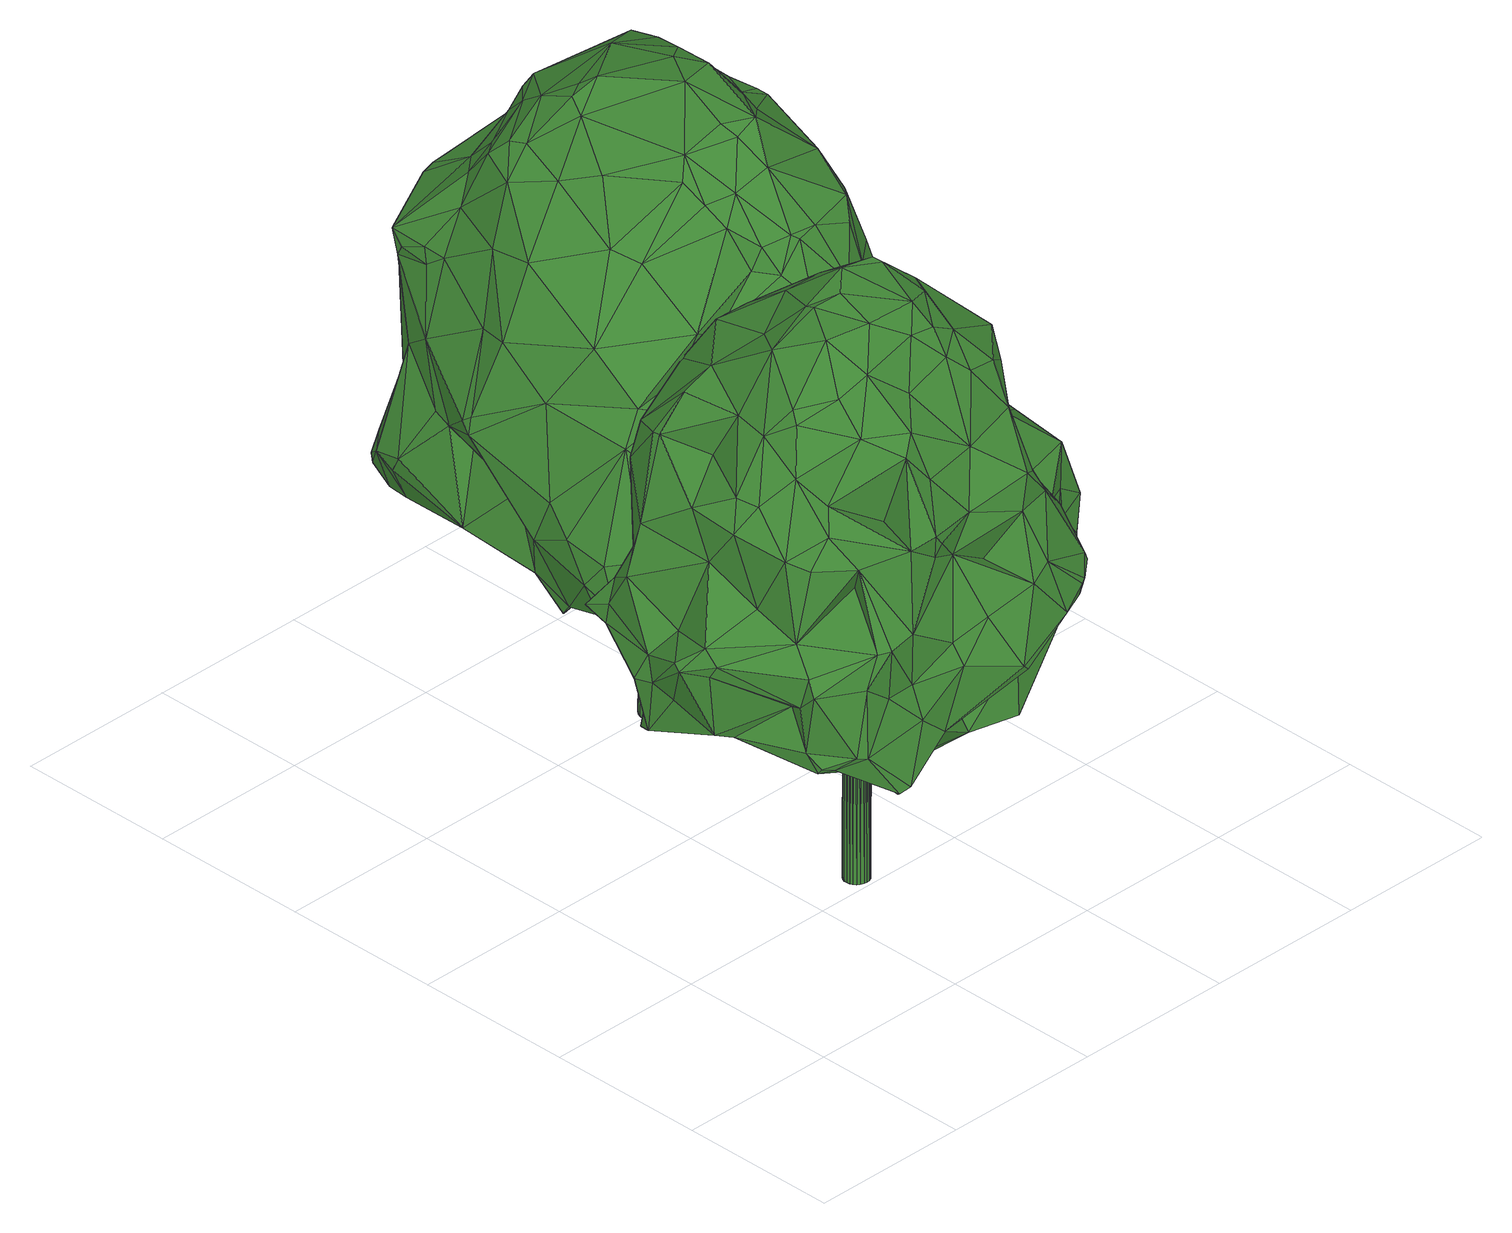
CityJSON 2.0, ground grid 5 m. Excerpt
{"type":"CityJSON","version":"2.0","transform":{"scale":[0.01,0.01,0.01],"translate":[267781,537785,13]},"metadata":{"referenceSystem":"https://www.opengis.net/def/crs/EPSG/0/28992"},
"CityObjects":{
"tree1":{"type":"SolitaryVegetationObject","attributes":{"gtid":113,"crown_width_m":11.76,"crown_median_z":23.47,"crown_r50_m":0.379,"crown_porosity":0.894,"trunk_H_m":10.2,"trunk_DBH_m":0.764,"trunk_radius_m":0.382,"trunk_base_height_m":13.27,"original_gtid":"113"},"geometry":[{"type":"Solid","lod":"3","boundaries":[[[[0,1,2]],[[3,4,5]],[[6,7,8]],[[9,10,11]],[[12,13,14]],[[15,16,17]],[[18,19,20]],[[21,22,23]],[[24,25,26]],[[27,28,29]],[[30,31,32]],[[33,14,34]],[[35,36,37]],[[38,39,40]],[[41,42,43]],[[44,3,45]],[[44,45,46]],[[47,48,49]],[[47,50,48]],[[30,51,52]],[[47,53,54]],[[55,56,57]],[[55,58,56]],[[28,59,18]],[[60,36,61]],[[62,63,64]],[[26,65,66]],[[30,32,67]],[[40,39,68]],[[69,70,8]],[[68,39,17]],[[68,71,40]],[[72,73,74]],[[72,74,75]],[[76,67,32]],[[76,32,31]],[[77,78,79]],[[67,51,30]],[[80,81,69]],[[82,22,83]],[[84,85,86]],[[87,88,89]],[[90,91,92]],[[93,94,95]],[[96,93,95]],[[97,98,99]],[[100,101,102]],[[4,78,77]],[[95,103,104]],[[105,104,103]],[[106,63,52]],[[107,108,109]],[[71,1,40]],[[91,110,111]],[[112,91,111]],[[113,31,30]],[[114,78,115]],[[116,101,117]],[[118,115,78]],[[119,120,92]],[[92,120,90]],[[121,122,123]],[[124,19,18]],[[41,19,124]],[[125,3,44]],[[126,35,79]],[[127,128,129]],[[18,59,130]],[[131,110,9]],[[111,110,131]],[[118,4,132]],[[98,81,133]],[[3,5,134]],[[135,136,55]],[[81,98,137]],[[138,112,139]],[[78,126,79]],[[140,109,141]],[[142,11,10]],[[143,108,107]],[[144,107,145]],[[146,42,124]],[[41,124,42]],[[90,120,110]],[[147,148,149]],[[147,116,148]],[[79,35,37]],[[77,79,37]],[[130,27,150]],[[117,118,116]],[[148,116,118]],[[115,118,117]],[[129,151,152]],[[153,154,155]],[[153,156,154]],[[4,3,125]],[[157,158,12]],[[66,65,159]],[[23,160,21]],[[161,162,140]],[[145,56,163]],[[145,57,56]],[[97,164,165]],[[166,167,88]],[[89,0,168]],[[169,147,138]],[[170,171,172]],[[15,173,16]],[[24,66,174]],[[26,66,24]],[[171,175,176]],[[177,106,178]],[[133,179,98]],[[141,108,180]],[[181,153,182]],[[34,14,13]],[[66,183,174]],[[66,184,183]],[[157,173,175]],[[128,185,146]],[[160,186,21]],[[87,89,187]],[[52,178,106]],[[188,189,190]],[[161,190,189]],[[161,189,191]],[[123,189,192]],[[165,181,182]],[[193,58,136]],[[136,194,193]],[[69,8,80]],[[195,196,5]],[[33,161,140]],[[134,197,45]],[[77,37,4]],[[43,198,199]],[[153,155,182]],[[200,38,167]],[[181,156,153]],[[5,4,37]],[[201,193,194]],[[152,106,177]],[[85,54,53]],[[63,62,52]],[[98,202,99]],[[93,203,121]],[[172,171,85]],[[85,171,86]],[[204,205,39]],[[206,205,204]],[[12,158,13]],[[170,13,158]],[[118,78,4]],[[0,88,167]],[[13,190,34]],[[109,108,141]],[[44,207,208]],[[9,194,131]],[[7,209,80]],[[157,175,171]],[[157,171,158]],[[210,211,212]],[[157,16,173]],[[165,173,181]],[[175,173,165]],[[40,1,38]],[[213,76,31]],[[26,76,65]],[[63,214,215]],[[85,188,172]],[[99,202,216]],[[182,97,165]],[[140,162,109]],[[217,201,142]],[[11,142,201]],[[34,190,161]],[[182,155,97]],[[159,65,213]],[[39,205,17]],[[83,22,186]],[[90,110,91]],[[21,186,22]],[[43,199,41]],[[130,218,219]],[[220,221,145]],[[145,221,144]],[[176,86,171]],[[73,217,74]],[[197,222,223]],[[197,223,45]],[[93,121,224]],[[93,224,225]],[[34,161,33]],[[39,38,204]],[[226,97,99]],[[216,226,99]],[[62,216,202]],[[137,98,97]],[[201,227,193]],[[112,207,91]],[[208,207,112]],[[228,229,230]],[[169,231,147]],[[65,76,213]],[[57,105,55]],[[189,232,191]],[[181,15,206]],[[181,173,15]],[[129,128,151]],[[205,206,15]],[[205,15,17]],[[233,234,102]],[[156,181,206]],[[156,206,204]],[[147,231,116]],[[214,152,235]],[[214,235,84]],[[84,235,236]],[[176,237,215]],[[238,237,176]],[[47,49,53]],[[12,16,157]],[[158,171,170]],[[76,25,67]],[[125,132,4]],[[131,239,111]],[[145,240,57]],[[114,126,78]],[[46,119,92]],[[200,230,229]],[[44,91,207]],[[67,25,198]],[[52,113,30]],[[62,113,52]],[[142,74,217]],[[13,170,188]],[[13,188,190]],[[166,6,230]],[[155,70,69]],[[154,70,155]],[[53,49,48]],[[159,241,210]],[[112,111,242]],[[118,132,148]],[[148,208,149]],[[8,7,80]],[[76,26,25]],[[46,92,44]],[[243,218,244]],[[199,245,41]],[[100,102,25]],[[100,25,24]],[[116,231,233]],[[50,225,246]],[[50,246,48]],[[116,233,101]],[[145,163,73]],[[201,217,227]],[[44,92,91]],[[106,214,63]],[[163,217,73]],[[238,176,175]],[[28,27,59]],[[247,218,50]],[[203,96,248]],[[124,18,130]],[[132,125,249]],[[51,67,198]],[[51,198,43]],[[174,100,24]],[[165,164,175]],[[18,29,28]],[[232,250,251]],[[232,251,191]],[[192,121,123]],[[160,252,136]],[[194,136,252]],[[87,60,166]],[[191,162,161]],[[45,3,134]],[[82,83,94]],[[62,64,216]],[[126,212,35]],[[248,96,250]],[[226,216,64]],[[215,237,64]],[[94,83,186]],[[160,94,186]],[[20,245,253]],[[136,58,55]],[[143,2,1]],[[166,7,6]],[[126,114,183]],[[110,10,9]],[[12,17,16]],[[188,53,254]],[[255,168,222]],[[14,256,12]],[[12,256,17]],[[14,33,256]],[[257,191,104]],[[257,104,105]],[[169,138,139]],[[85,53,188]],[[9,201,194]],[[168,221,222]],[[258,231,20]],[[243,225,50]],[[187,196,87]],[[130,219,124]],[[247,152,151]],[[247,151,146]],[[36,35,212]],[[259,150,27]],[[233,231,258]],[[253,233,258]],[[179,202,98]],[[152,260,129]],[[102,101,233]],[[242,169,139]],[[112,242,139]],[[261,133,81]],[[213,261,159]],[[261,213,133]],[[261,80,262]],[[80,261,81]],[[58,227,56]],[[193,227,58]],[[260,263,43]],[[128,127,185]],[[149,138,147]],[[95,160,103]],[[135,103,160]],[[220,145,73]],[[36,211,61]],[[141,180,256]],[[255,187,89]],[[255,89,168]],[[188,170,172]],[[127,43,185]],[[37,36,264]],[[27,130,59]],[[143,180,108]],[[71,180,143]],[[215,64,63]],[[112,138,208]],[[149,208,138]],[[61,7,60]],[[60,7,166]],[[163,56,227]],[[163,227,217]],[[135,160,136]],[[255,196,187]],[[215,86,176]],[[86,215,84]],[[208,148,132]],[[221,168,265]],[[221,265,144]],[[6,8,70]],[[104,96,95]],[[60,264,36]],[[119,75,74]],[[119,74,142]],[[179,62,202]],[[121,203,122]],[[96,251,250]],[[27,29,242]],[[122,203,248]],[[185,43,42]],[[185,42,146]],[[250,122,248]],[[212,184,210]],[[159,210,184]],[[73,72,221]],[[23,252,160]],[[69,81,137]],[[97,226,164]],[[71,143,1]],[[154,228,70]],[[156,228,154]],[[70,228,230]],[[70,230,6]],[[215,214,84]],[[169,242,29]],[[160,95,94]],[[198,234,253]],[[152,50,47]],[[152,247,50]],[[107,240,145]],[[204,229,156]],[[93,96,203]],[[233,253,234]],[[69,137,155]],[[97,155,137]],[[238,164,237]],[[175,164,238]],[[82,94,93]],[[189,188,254]],[[189,254,192]],[[20,231,169]],[[146,151,128]],[[253,199,198]],[[253,258,20]],[[167,1,0]],[[31,133,213]],[[113,179,31]],[[133,31,179]],[[64,237,226]],[[124,219,146]],[[247,219,218]],[[9,11,201]],[[20,29,18]],[[20,169,29]],[[111,239,259]],[[245,19,41]],[[135,55,103]],[[236,235,152]],[[266,259,239]],[[266,244,259]],[[218,130,150]],[[218,150,244]],[[259,242,111]],[[27,242,259]],[[47,54,152]],[[0,89,88]],[[225,82,93]],[[22,82,225]],[[220,73,221]],[[43,127,260]],[[162,191,257]],[[228,156,229]],[[72,222,221]],[[264,196,195]],[[253,245,199]],[[87,264,60]],[[243,50,218]],[[212,211,36]],[[5,196,134]],[[57,162,257]],[[57,257,105]],[[129,260,127]],[[62,179,113]],[[107,265,143]],[[107,144,265]],[[2,143,265]],[[2,265,168]],[[37,264,5]],[[68,180,71]],[[167,38,1]],[[17,180,68]],[[256,180,17]],[[236,152,54]],[[236,54,84]],[[267,246,224]],[[267,224,121]],[[246,225,224]],[[53,48,254]],[[192,254,48]],[[162,57,240]],[[162,240,109]],[[109,240,107]],[[243,244,225]],[[178,263,177]],[[52,263,178]],[[80,209,262]],[[260,152,263]],[[177,263,152]],[[261,241,159]],[[20,19,245]],[[55,105,103]],[[46,75,119]],[[122,250,232]],[[122,232,123]],[[121,192,267]],[[123,232,189]],[[43,263,51]],[[159,184,66]],[[84,54,85]],[[214,106,152]],[[146,219,247]],[[261,262,241]],[[210,241,262]],[[25,102,234]],[[25,234,198]],[[51,263,52]],[[104,251,96]],[[104,191,251]],[[48,246,267]],[[48,267,192]],[[87,166,88]],[[237,164,226]],[[264,87,196]],[[244,150,259]],[[174,183,115]],[[184,212,183]],[[114,115,183]],[[44,249,125]],[[208,249,44]],[[132,249,208]],[[126,183,212]],[[140,268,33]],[[256,33,268]],[[264,195,5]],[[230,200,166]],[[167,166,200]],[[142,10,119]],[[120,119,10]],[[141,268,140]],[[256,268,141]],[[120,10,110]],[[115,269,174]],[[117,269,115]],[[100,269,101]],[[117,101,269]],[[100,174,269]],[[2,270,0]],[[0,270,168]],[[2,168,270]],[[244,271,225]],[[22,225,271]],[[222,196,255]],[[197,196,222]],[[197,134,196]],[[61,209,7]],[[210,209,211]],[[210,262,209]],[[61,211,209]],[[200,229,38]],[[204,38,229]],[[266,271,244]],[[239,271,266]],[[252,271,194]],[[131,271,239]],[[194,271,131]],[[23,271,252]],[[22,271,23]],[[75,46,223]],[[72,75,223]],[[72,223,222]],[[45,223,46]],[[272,273,274]],[[272,274,275]],[[275,274,276]],[[275,276,277]],[[274,273,278]],[[274,278,276]],[[276,278,279]],[[276,279,277]],[[278,273,280]],[[278,280,279]],[[279,280,281]],[[279,281,277]],[[280,273,282]],[[280,282,281]],[[281,282,283]],[[281,283,277]],[[282,273,284]],[[282,284,283]],[[283,284,285]],[[283,285,277]],[[284,273,286]],[[284,286,285]],[[285,286,287]],[[285,287,277]],[[286,273,288]],[[286,288,287]],[[287,288,289]],[[287,289,277]],[[288,273,290]],[[288,290,289]],[[289,290,291]],[[289,291,277]],[[290,273,292]],[[290,292,291]],[[291,292,293]],[[291,293,277]],[[292,273,294]],[[292,294,293]],[[293,294,295]],[[293,295,277]],[[294,273,296]],[[294,296,295]],[[295,296,297]],[[295,297,277]],[[296,273,298]],[[296,298,297]],[[297,298,299]],[[297,299,277]],[[298,273,300]],[[298,300,299]],[[299,300,301]],[[299,301,277]],[[300,273,302]],[[300,302,301]],[[301,302,303]],[[301,303,277]],[[302,273,304]],[[302,304,303]],[[303,304,305]],[[303,305,277]],[[304,273,306]],[[304,306,305]],[[305,306,307]],[[305,307,277]],[[306,273,308]],[[306,308,307]],[[307,308,309]],[[307,309,277]],[[308,273,310]],[[308,310,309]],[[309,310,311]],[[309,311,277]],[[310,273,312]],[[310,312,311]],[[311,312,313]],[[311,313,277]],[[312,273,314]],[[312,314,313]],[[313,314,315]],[[313,315,277]],[[314,273,316]],[[314,316,315]],[[315,316,317]],[[315,317,277]],[[316,273,318]],[[316,318,317]],[[317,318,319]],[[317,319,277]],[[318,273,320]],[[318,320,319]],[[319,320,321]],[[319,321,277]],[[320,273,272]],[[320,272,321]],[[321,272,275]],[[321,275,277]]]]}]},
"tree2":{"type":"SolitaryVegetationObject","attributes":{"gtid":77,"crown_width_m":16.02,"crown_median_z":23.65,"crown_r50_m":0.417,"crown_porosity":0.889,"trunk_H_m":10.43,"trunk_DBH_m":1.09,"trunk_radius_m":0.546,"trunk_base_height_m":13.22,"original_gtid":"77"},"geometry":[{"type":"Solid","lod":"3","boundaries":[[[[322,323,324]],[[325,326,327]],[[328,329,330]],[[328,330,331]],[[332,333,334]],[[335,336,337]],[[338,339,340]],[[338,341,339]],[[342,343,344]],[[345,346,347]],[[348,349,350]],[[329,351,352]],[[353,354,355]],[[356,348,357]],[[358,359,360]],[[361,343,342]],[[362,363,364]],[[365,342,366]],[[367,368,369]],[[361,370,371]],[[372,373,374]],[[375,376,377]],[[378,379,380]],[[379,381,380]],[[382,383,384]],[[370,384,383]],[[385,386,387]],[[388,325,389]],[[390,391,392]],[[393,327,326]],[[394,395,396]],[[397,396,395]],[[398,399,400]],[[387,401,402]],[[387,403,401]],[[404,405,406]],[[407,362,364]],[[408,409,410]],[[409,411,410]],[[380,412,413]],[[414,415,416]],[[417,418,419]],[[420,421,422]],[[361,342,423]],[[362,424,425]],[[335,426,427]],[[362,428,424]],[[407,428,362]],[[429,430,431]],[[337,375,377]],[[432,372,433]],[[434,393,435]],[[436,437,438]],[[418,439,419]],[[424,440,441]],[[391,442,443]],[[416,415,444]],[[445,446,447]],[[448,449,450]],[[429,451,430]],[[423,370,361]],[[350,357,348]],[[411,452,453]],[[367,454,455]],[[456,455,454]],[[445,392,457]],[[451,429,458]],[[384,370,423]],[[459,460,439]],[[390,445,461]],[[392,445,390]],[[414,462,463]],[[464,462,414]],[[377,357,350]],[[465,466,388]],[[467,468,469]],[[470,471,362]],[[370,472,371]],[[445,447,461]],[[449,448,473]],[[357,377,376]],[[474,330,344]],[[475,425,424]],[[475,424,441]],[[476,477,478]],[[476,394,477]],[[359,479,360]],[[457,392,391]],[[456,389,450]],[[480,481,482]],[[450,483,448]],[[484,398,485]],[[486,487,488]],[[419,460,417]],[[458,489,451]],[[458,357,489]],[[389,353,483]],[[376,489,357]],[[490,489,376]],[[344,352,351]],[[491,464,414]],[[490,376,492]],[[492,376,375]],[[388,493,393]],[[488,487,494]],[[422,421,495]],[[415,414,496]],[[478,497,498]],[[412,499,500]],[[412,500,501]],[[497,453,502]],[[479,503,481]],[[432,479,481]],[[367,455,449]],[[389,456,504]],[[388,389,504]],[[505,506,507]],[[503,508,366]],[[509,366,508]],[[476,478,510]],[[337,511,375]],[[488,381,486]],[[512,475,441]],[[448,513,473]],[[456,454,504]],[[480,482,505]],[[404,514,515]],[[514,464,515]],[[516,343,361]],[[517,485,398]],[[518,504,331]],[[365,423,342]],[[327,354,353]],[[517,354,327]],[[519,363,520]],[[497,502,498]],[[521,427,426]],[[506,482,329]],[[522,459,439]],[[510,498,523]],[[524,525,526]],[[371,435,361]],[[362,471,363]],[[449,527,367]],[[514,405,528]],[[529,530,531]],[[398,400,517]],[[532,533,534]],[[419,439,460]],[[533,535,346]],[[503,479,508]],[[402,536,385]],[[537,538,539]],[[533,530,529]],[[532,530,533]],[[420,531,530]],[[331,540,329]],[[506,329,540]],[[450,455,456]],[[450,449,455]],[[420,530,532]],[[541,383,382]],[[542,414,463]],[[543,544,404]],[[405,404,544]],[[416,444,545]],[[385,447,546]],[[385,546,386]],[[434,435,472]],[[371,472,435]],[[422,495,547]],[[422,547,420]],[[399,548,338]],[[549,464,514]],[[434,327,393]],[[524,550,551]],[[524,551,531]],[[437,428,407]],[[552,340,339]],[[511,340,552]],[[354,517,400]],[[553,381,379]],[[513,554,555]],[[450,389,483]],[[556,400,399]],[[395,557,397]],[[558,559,334]],[[519,560,359]],[[393,326,388]],[[459,430,490]],[[335,561,336]],[[325,353,389]],[[562,563,379]],[[474,564,330]],[[464,413,462]],[[412,462,413]],[[465,504,518]],[[388,326,325]],[[342,344,351]],[[327,353,325]],[[351,366,342]],[[502,453,565]],[[484,566,398]],[[330,564,331]],[[366,351,329]],[[366,329,481]],[[567,481,480]],[[510,478,498]],[[568,569,324]],[[366,481,503]],[[507,332,505]],[[480,505,332]],[[506,505,482]],[[367,369,570]],[[367,570,454]],[[329,482,481]],[[495,571,525]],[[396,360,477]],[[394,396,477]],[[479,432,360]],[[365,509,560]],[[359,560,509]],[[411,453,572]],[[458,429,573]],[[437,557,574]],[[566,399,398]],[[354,400,355]],[[556,355,400]],[[575,566,541]],[[548,566,575]],[[399,566,548]],[[520,576,365]],[[577,459,578]],[[441,579,580]],[[441,580,581]],[[409,322,582]],[[548,341,338]],[[339,341,581]],[[583,584,474]],[[332,334,538]],[[332,538,537]],[[575,512,585]],[[565,510,523]],[[461,447,385]],[[586,587,588]],[[426,586,588]],[[589,515,464]],[[514,406,405]],[[417,460,490]],[[402,385,387]],[[440,457,579]],[[440,579,441]],[[492,552,417]],[[445,590,446]],[[328,331,329]],[[510,591,476]],[[592,522,439]],[[531,593,529]],[[437,574,438]],[[533,346,534]],[[345,534,346]],[[391,390,594]],[[390,595,594]],[[384,423,576]],[[546,446,596]],[[365,576,423]],[[369,597,598]],[[599,369,598]],[[570,369,599]],[[404,515,543]],[[550,524,496]],[[575,541,470]],[[575,470,512]],[[600,589,545]],[[572,601,410]],[[571,526,525]],[[433,602,432]],[[529,593,603]],[[507,333,332]],[[531,420,547]],[[552,492,511]],[[403,387,386]],[[535,533,603]],[[437,407,557]],[[397,557,407]],[[501,568,604]],[[529,603,533]],[[418,594,592]],[[418,592,439]],[[391,594,418]],[[438,574,605]],[[390,536,595]],[[365,366,509]],[[587,381,588]],[[606,607,401]],[[350,349,608]],[[458,573,357]],[[357,573,356]],[[523,502,565]],[[498,502,523]],[[375,511,492]],[[405,609,528]],[[436,590,445]],[[569,487,486]],[[359,358,519]],[[610,549,611]],[[547,525,524]],[[411,572,410]],[[352,344,330]],[[426,608,349]],[[594,595,612]],[[594,612,592]],[[377,608,337]],[[350,608,377]],[[324,334,347]],[[452,411,401]],[[447,446,546]],[[407,358,397]],[[519,358,407]],[[519,407,364]],[[363,613,520]],[[520,613,576]],[[384,576,613]],[[384,613,614]],[[603,593,535]],[[480,332,537]],[[333,507,615]],[[605,557,395]],[[563,427,521]],[[555,427,563]],[[615,507,506]],[[531,547,524]],[[616,617,618]],[[379,378,464]],[[339,442,552]],[[339,580,442]],[[443,442,580]],[[486,582,569]],[[619,597,620]],[[457,440,445]],[[445,440,436]],[[615,506,495]],[[339,581,580]],[[444,616,618]],[[621,544,622]],[[623,609,621]],[[616,444,620]],[[416,545,624]],[[519,364,363]],[[625,626,546]],[[490,492,417]],[[618,562,543]],[[438,605,627]],[[625,403,626]],[[546,596,627]],[[397,358,396]],[[331,504,628]],[[629,630,540]],[[537,374,631]],[[444,415,620]],[[592,612,522]],[[620,415,619]],[[335,427,561]],[[515,589,543]],[[493,632,393]],[[435,393,632]],[[577,578,586]],[[437,436,428]],[[557,605,574]],[[568,488,494]],[[488,500,499]],[[381,488,499]],[[473,513,555]],[[633,595,536]],[[461,385,536]],[[461,536,390]],[[532,421,420]],[[526,571,634]],[[568,487,569]],[[495,421,615]],[[469,431,577]],[[428,436,440]],[[428,440,424]],[[431,635,429]],[[528,611,514]],[[549,514,611]],[[430,489,490]],[[473,527,449]],[[600,545,618]],[[611,528,623]],[[623,528,609]],[[444,618,545]],[[522,612,636]],[[362,637,470]],[[425,637,362]],[[617,527,562]],[[617,368,527]],[[622,349,348]],[[475,637,425]],[[562,473,563]],[[516,632,493]],[[452,510,565]],[[610,623,621]],[[638,496,524]],[[395,591,605]],[[394,476,591]],[[395,394,591]],[[403,452,401]],[[431,430,577]],[[591,403,605]],[[639,403,591]],[[404,406,514]],[[615,421,333]],[[374,433,372]],[[616,620,369]],[[620,597,369]],[[611,623,610]],[[337,340,511]],[[338,340,337]],[[405,621,609]],[[544,621,405]],[[356,622,348]],[[622,467,621]],[[467,610,621]],[[622,544,610]],[[607,640,641]],[[606,640,607]],[[520,560,519]],[[349,622,586]],[[586,426,349]],[[379,642,543]],[[544,543,642]],[[544,642,610]],[[610,642,379]],[[549,610,379]],[[335,337,608]],[[426,335,608]],[[586,610,467]],[[586,622,610]],[[518,583,465]],[[459,490,460]],[[468,635,431]],[[451,489,430]],[[622,356,635]],[[622,635,467]],[[468,467,635]],[[573,429,635]],[[573,635,356]],[[495,525,547]],[[454,628,504]],[[408,538,559]],[[486,643,582]],[[409,582,643]],[[486,644,612]],[[446,590,596]],[[589,600,543]],[[383,645,370]],[[484,434,645]],[[484,645,541]],[[571,495,646]],[[435,632,361]],[[633,612,595]],[[469,468,431]],[[599,598,646]],[[571,646,598]],[[409,643,640]],[[641,640,643]],[[418,442,391]],[[552,442,418]],[[479,509,508]],[[459,577,430]],[[381,499,380]],[[346,535,604]],[[347,346,604]],[[347,604,324]],[[324,604,568]],[[647,477,602]],[[360,602,477]],[[518,584,583]],[[382,384,614]],[[327,434,485]],[[327,485,517]],[[373,631,374]],[[434,484,485]],[[542,463,648]],[[379,464,549]],[[323,334,324]],[[365,560,520]],[[553,588,381]],[[596,438,627]],[[436,596,590]],[[438,596,436]],[[649,631,373]],[[579,457,580]],[[391,580,457]],[[391,443,580]],[[554,355,556]],[[401,607,402]],[[569,322,324]],[[569,582,322]],[[361,632,516]],[[396,358,360]],[[567,631,649]],[[480,631,567]],[[568,494,487]],[[633,641,612]],[[486,612,641]],[[643,486,641]],[[604,535,593]],[[641,633,607]],[[536,402,607]],[[536,607,633]],[[333,421,334]],[[347,421,345]],[[334,421,347]],[[617,562,618]],[[499,412,380]],[[562,379,543]],[[600,618,543]],[[399,336,556]],[[491,414,624]],[[491,624,464]],[[554,650,355]],[[501,604,551]],[[512,637,475]],[[470,637,512]],[[323,558,334]],[[598,634,571]],[[649,373,372]],[[322,651,558]],[[322,409,651]],[[322,558,323]],[[469,586,467]],[[521,588,379]],[[553,379,588]],[[522,578,459]],[[408,539,538]],[[410,539,408]],[[522,636,578]],[[556,555,554]],[[555,561,427]],[[614,471,382]],[[470,382,471]],[[344,343,474]],[[572,453,601]],[[518,331,564]],[[516,474,343]],[[454,570,628]],[[556,336,561]],[[566,484,541]],[[555,556,561]],[[382,470,541]],[[554,513,650]],[[379,563,521]],[[627,605,625]],[[380,413,464]],[[352,330,329]],[[545,589,624]],[[501,462,412]],[[501,500,568]],[[488,568,500]],[[378,380,464]],[[345,421,534]],[[534,421,532]],[[386,626,403]],[[360,432,602]],[[433,374,652]],[[601,652,374]],[[497,652,601]],[[542,550,496]],[[542,496,414]],[[478,652,497]],[[477,652,478]],[[647,652,477]],[[647,602,652]],[[433,652,602]],[[646,630,599]],[[473,555,563]],[[506,630,495]],[[646,495,630]],[[462,501,648]],[[551,648,501]],[[614,363,471]],[[469,577,586]],[[521,426,588]],[[581,585,441]],[[581,341,585]],[[575,585,548]],[[548,585,341]],[[441,585,512]],[[474,584,564]],[[526,638,524]],[[464,624,589]],[[416,624,414]],[[465,388,504]],[[564,584,518]],[[486,381,644]],[[363,614,613]],[[540,331,629]],[[628,629,331]],[[599,629,570]],[[628,570,629]],[[493,388,466]],[[403,625,605]],[[409,559,651]],[[558,651,559]],[[359,509,479]],[[338,336,399]],[[337,336,338]],[[639,452,403]],[[510,452,639]],[[510,639,591]],[[636,644,381]],[[481,649,432]],[[372,432,649]],[[537,631,480]],[[567,649,481]],[[636,612,644]],[[619,526,634]],[[483,353,650]],[[355,650,353]],[[483,650,513]],[[448,483,513]],[[409,640,411]],[[411,640,606]],[[551,593,531]],[[606,401,411]],[[604,593,551]],[[629,599,630]],[[540,630,506]],[[578,587,586]],[[565,453,452]],[[381,587,636]],[[578,636,587]],[[526,619,638]],[[418,417,552]],[[638,619,415]],[[601,453,497]],[[415,496,638]],[[465,583,466]],[[627,625,546]],[[546,626,386]],[[583,474,516]],[[493,466,583]],[[583,516,493]],[[617,616,368]],[[369,368,616]],[[334,559,538]],[[408,559,409]],[[367,527,368]],[[473,562,527]],[[619,634,597]],[[597,634,598]],[[410,601,539]],[[374,539,601]],[[537,539,374]],[[462,648,463]],[[550,648,551]],[[542,648,550]],[[541,645,383]],[[434,472,645]],[[472,370,645]],[[653,654,655]],[[653,655,656]],[[656,655,657]],[[656,657,658]],[[655,654,659]],[[655,659,657]],[[657,659,660]],[[657,660,658]],[[659,654,661]],[[659,661,660]],[[660,661,662]],[[660,662,658]],[[661,654,663]],[[661,663,662]],[[662,663,664]],[[662,664,658]],[[663,654,665]],[[663,665,664]],[[664,665,666]],[[664,666,658]],[[665,654,667]],[[665,667,666]],[[666,667,668]],[[666,668,658]],[[667,654,669]],[[667,669,668]],[[668,669,670]],[[668,670,658]],[[669,654,671]],[[669,671,670]],[[670,671,672]],[[670,672,658]],[[671,654,673]],[[671,673,672]],[[672,673,674]],[[672,674,658]],[[673,654,675]],[[673,675,674]],[[674,675,676]],[[674,676,658]],[[675,654,677]],[[675,677,676]],[[676,677,678]],[[676,678,658]],[[677,654,679]],[[677,679,678]],[[678,679,680]],[[678,680,658]],[[679,654,681]],[[679,681,680]],[[680,681,682]],[[680,682,658]],[[681,654,683]],[[681,683,682]],[[682,683,684]],[[682,684,658]],[[683,654,685]],[[683,685,684]],[[684,685,686]],[[684,686,658]],[[685,654,687]],[[685,687,686]],[[686,687,688]],[[686,688,658]],[[687,654,689]],[[687,689,688]],[[688,689,690]],[[688,690,658]],[[689,654,691]],[[689,691,690]],[[690,691,692]],[[690,692,658]],[[691,654,693]],[[691,693,692]],[[692,693,694]],[[692,694,658]],[[693,654,695]],[[693,695,694]],[[694,695,696]],[[694,696,658]],[[695,654,697]],[[695,697,696]],[[696,697,698]],[[696,698,658]],[[697,654,699]],[[697,699,698]],[[698,699,700]],[[698,700,658]],[[699,654,701]],[[699,701,700]],[[700,701,702]],[[700,702,658]],[[701,654,653]],[[701,653,702]],[[702,653,656]],[[702,656,658]]]]}]}
},
"vertices":[
[577,259,1554],[512,367,1595],[403,382,1425],[788,23,897],[984,57,962],[870,68,1102],[919,356,1631],[1018,312,1488],[1022,374,1608],[236,254,702],[264,218,718],[236,238,723],[459,880,1618],[339,1026,1431],[350,874,1587],[609,669,1836],[549,768,1730],[472,662,1764],[762,595,800],[937,708,801],[822,525,858],[155,840,617],[222,849,635],[196,835,622],[1413,463,902],[1334,586,923],[1429,492,931],[545,486,694],[634,558,798],[620,457,805],[1220,835,1143],[1283,720,1209],[1386,753,1006],[276,892,1476],[280,921,1469],[1133,139,1046],[1023,176,1281],[941,85,1133],[587,418,1744],[541,526,1826],[500,439,1696],[958,747,747],[955,749,751],[1029,854,871],[597,133,725],[635,98,935],[519,140,794],[605,918,1027],[509,944,1036],[532,949,1045],[610,843,890],[1146,851,1031],[1100,903,1216],[557,998,1133],[603,966,1151],[39,583,967],[99,501,992],[88,533,1043],[94,523,953],[633,587,786],[935,156,1388],[980,182,1360],[1069,917,1389],[974,965,1337],[959,906,1497],[1367,496,1101],[1397,418,982],[1384,753,1001],[411,522,1666],[1146,503,1603],[938,441,1716],[396,493,1636],[410,148,1063],[378,169,1057],[343,174,956],[421,171,896],[1393,723,1004],[1071,84,1001],[1092,116,943],[1088,94,1006],[1152,474,1501],[1189,543,1468],[195,845,703],[159,841,635],[679,921,1321],[581,1035,1353],[685,981,1451],[752,196,1327],[647,239,1464],[587,157,1345],[419,132,607],[483,153,604],[453,120,621],[166,845,832],[148,818,716],[85,798,825],[132,953,909],[990,778,1681],[1140,742,1490],[1136,802,1475],[1272,441,820],[1139,356,775],[1238,470,802],[93,738,836],[98,759,913],[43,604,987],[936,967,1274],[257,399,1305],[261,504,1430],[204,540,1353],[364,224,668],[445,273,703],[588,222,604],[1116,820,1318],[1153,154,996],[1200,234,895],[1097,272,693],[1140,276,711],[1094,193,820],[331,158,751],[419,128,610],[191,953,953],[179,1009,946],[233,975,1031],[717,716,704],[805,25,880],[1151,146,1014],[972,735,891],[736,636,966],[797,656,1052],[678,699,691],[305,489,702],[890,150,841],[1167,622,1378],[728,101,1048],[120,684,793],[131,540,741],[1111,619,1537],[720,235,640],[657,266,644],[200,695,1369],[251,578,1432],[302,174,757],[341,443,1511],[308,354,1270],[269,369,1050],[737,774,779],[882,299,669],[880,135,644],[849,180,635],[609,674,796],[681,756,1020],[806,906,1071],[876,646,1864],[920,532,1804],[987,631,1768],[823,482,1839],[600,1001,1645],[545,1074,1511],[1333,425,1174],[118,779,651],[155,844,1270],[207,639,1218],[231,285,993],[844,893,1642],[825,831,1768],[813,252,1485],[629,293,1596],[508,172,1329],[798,332,699],[531,1075,1409],[645,1053,1522],[554,1057,1376],[693,831,1772],[1325,360,916],[714,997,1645],[713,999,1554],[983,916,1159],[1007,917,1168],[1147,787,1419],[358,581,1577],[763,689,1880],[868,676,1870],[1256,346,1002],[1293,390,1059],[936,710,805],[153,842,620],[612,159,1311],[373,1050,1293],[224,940,1118],[317,1045,1314],[114,855,1112],[252,941,1054],[268,385,843],[178,513,726],[817,208,1144],[683,189,1228],[622,128,1001],[1235,711,961],[977,733,890],[697,368,1656],[222,284,760],[1140,805,1457],[161,981,913],[673,496,1832],[608,638,1848],[689,620,1863],[603,187,643],[730,175,640],[1050,354,1368],[1153,283,1137],[1042,216,1280],[1153,253,1142],[1307,576,1221],[926,966,1283],[804,898,1461],[1084,883,1468],[216,249,954],[647,735,786],[683,766,780],[472,351,1145],[408,272,1267],[489,146,1082],[501,161,908],[280,755,905],[400,788,826],[972,856,1601],[226,312,891],[857,436,1763],[778,440,1770],[856,387,1690],[883,384,801],[191,978,1017],[1059,362,849],[1127,498,964],[809,852,1272],[683,846,1179],[881,901,1585],[849,903,1603],[331,507,719],[258,505,1103],[1142,399,1142],[643,307,699],[595,703,823],[429,702,788],[941,709,803],[418,794,863],[659,819,851],[141,1036,925],[706,239,769],[137,1035,929],[137,946,971],[279,677,763],[1013,588,971],[434,896,1139],[599,172,1266],[380,699,1579],[165,712,982],[879,432,957],[539,486,694],[988,806,1102],[1157,465,1334],[1121,442,1338],[1034,869,1079],[910,151,1280],[374,350,1351],[408,531,766],[322,840,1065],[356,772,1430],[1185,329,808],[547,315,1339],[284,675,761],[713,545,26],[675,545,27],[712,555,26],[730,559,1046],[729,569,1046],[692,559,1047],[708,565,26],[725,578,1046],[702,572,26],[718,586,1046],[694,578,26],[711,592,1046],[684,582,26],[701,596,1046],[674,583,26],[691,597,1046],[665,582,27],[682,595,1047],[655,578,27],[672,591,1047],[648,572,27],[665,585,1047],[642,564,27],[659,577,1047],[638,554,27],[655,568,1047],[637,545,28],[654,558,1048],[638,535,28],[655,548,1048],[642,526,28],[659,539,1048],[648,518,28],[665,531,1048],[656,512,28],[673,525,1048],[666,508,28],[683,521,1048],[676,507,27],[692,520,1047],[685,508,27],[702,522,1047],[695,512,27],[711,526,1047],[702,518,27],[719,532,1047],[708,526,27],[725,540,1047],[712,536,26],[729,549,1046],
[1107,1473,1039],[1204,1540,1141],[1280,1434,907],[910,1229,1977],[905,1287,1995],[779,1299,1949],[1237,1641,1737],[1382,1767,1555],[1258,1658,1774],[1347,1436,1669],[1539,1717,1241],[1548,1514,1169],[1456,1579,1107],[476,1050,1378],[393,1089,1412],[325,1070,1322],[285,1333,1365],[207,1545,1200],[235,1268,1100],[218,1547,1252],[1197,1916,1864],[1176,1793,1909],[1268,1831,1820],[1604,1457,810],[1566,1464,712],[1513,1452,878],[408,805,995],[403,863,1080],[348,835,1045],[1273,1914,1741],[1283,1864,1758],[826,1152,1872],[752,1193,1848],[765,1126,1800],[366,788,803],[335,789,922],[866,2231,1334],[930,2212,1449],[1101,2200,1205],[999,1795,1973],[458,2084,1498],[689,2017,1650],[667,2175,1536],[985,2042,1762],[1211,2023,1596],[1123,969,1596],[1100,938,1516],[1221,929,1352],[728,1790,1934],[781,1701,1990],[1440,2091,1044],[1441,2039,1039],[1468,2075,1030],[205,1032,1018],[207,986,880],[261,943,1048],[1030,1121,1034],[854,954,1088],[1003,1190,944],[806,1246,964],[575,1838,1797],[601,1785,1849],[754,1885,1861],[575,2124,700],[593,2187,698],[758,2127,739],[982,1232,2007],[935,1140,1909],[355,1928,752],[291,1652,812],[277,1902,887],[947,1463,2029],[974,2408,925],[864,2274,1013],[987,2268,1075],[785,2226,1263],[533,1335,1744],[369,1232,1549],[568,1250,1720],[844,2070,845],[760,2066,774],[783,2162,755],[918,731,832],[801,678,732],[872,698,748],[653,2193,1360],[1218,1901,1003],[1053,1776,934],[1288,1984,787],[1125,2022,852],[1230,1150,909],[1154,1034,984],[1346,870,759],[1396,786,989],[1354,763,984],[294,1252,744],[282,1368,805],[303,1283,705],[1716,1324,814],[1585,1437,876],[1541,1291,934],[873,1962,1856],[446,2051,1435],[437,2027,1473],[487,1003,1221],[564,1081,1387],[490,2092,1384],[314,825,687],[286,898,728],[311,879,761],[1269,2148,1224],[1424,2100,1040],[701,1611,1965],[814,1661,2017],[453,2039,1082],[582,2145,1295],[610,2136,1036],[307,1284,703],[387,1952,1220],[335,1836,1314],[337,1492,981],[360,1672,1075],[1307,753,1119],[286,1974,912],[377,2084,812],[375,2075,786],[915,997,1755],[1018,914,1609],[984,1008,1763],[274,829,694],[1113,2203,770],[1255,2076,745],[1174,1087,1755],[1105,999,1718],[1136,1043,1774],[263,1867,948],[298,792,747],[398,1224,794],[299,1249,742],[375,2012,738],[1297,983,814],[1350,901,728],[1004,864,819],[1124,1369,1902],[1100,1394,1948],[453,848,953],[357,836,843],[316,1011,935],[532,1899,1614],[600,1938,1677],[724,1668,1990],[890,923,1603],[1247,1598,1840],[414,1913,1481],[973,2407,920],[1089,2310,963],[1178,2312,743],[1135,2123,1493],[1525,1762,1271],[1318,1978,1412],[1406,1805,1468],[895,1012,1771],[579,1578,1828],[637,1469,1869],[831,1511,934],[1002,1443,712],[999,1407,730],[253,852,737],[203,1048,856],[1247,887,911],[195,1098,932],[1049,1476,2034],[1002,1440,706],[1554,1440,1156],[1506,948,816],[1260,2154,789],[1226,2320,684],[1005,1246,889],[1060,1357,792],[1317,1165,767],[1237,2292,670],[1174,2089,1534],[1190,1205,1820],[1582,1592,1337],[1539,1520,1379],[1584,1579,1327],[1166,2094,1538],[1115,2088,1566],[1173,2311,739],[205,1174,1039],[417,1848,1528],[838,992,1677],[872,701,743],[969,764,859],[1107,1649,1978],[742,1269,1891],[1281,1483,1820],[704,2176,1548],[835,2003,1742],[680,1117,1286],[441,1357,796],[1222,2319,679],[1568,1024,814],[1584,1132,1033],[1582,1054,1052],[1033,912,1562],[775,688,719],[1635,1372,660],[1724,1340,801],[1644,1246,748],[1717,1358,802],[1642,1406,653],[1685,1396,781],[1552,1434,686],[571,1912,850],[1421,1926,1060],[1328,1810,1078],[1409,1975,1023],[1338,1455,1473],[520,1712,1789],[1389,929,715],[890,834,1064],[786,791,863],[1286,772,1065],[538,2150,787],[1582,1179,982],[292,1502,1480],[910,867,807],[1535,974,775],[1401,1166,724],[236,1329,951],[908,1154,1195],[790,1058,1682],[665,1057,1545],[586,1058,1574],[738,2218,1203],[1221,1685,1138],[1287,1785,1086],[947,2080,1662],[535,1081,1445],[924,965,1368],[830,1013,1413],[1263,1572,1824],[1233,2291,666],[403,1516,1677],[1332,1778,1219],[1190,1414,758],[1070,1408,820],[1287,1117,1521],[1542,1110,1128],[1283,2017,756],[325,787,762],[677,2190,1073],[421,1667,1643],[846,1978,1820],[420,1193,851],[522,1246,903],[321,1784,1113],[306,1717,1103],[215,1579,1228],[1084,1457,1031],[1184,1485,1873],[1268,1512,1833],[339,1623,1446],[522,973,1064],[563,1145,1145],[621,1130,1192],[1015,828,864],[417,2094,860],[945,2359,924],[432,1418,785],[1471,1335,719],[337,1633,810],[460,1702,892],[462,2117,848],[1337,875,1152],[1321,1112,1268],[1342,1175,1428],[1089,925,1098],[1296,2047,768],[1223,2173,1155],[1607,1395,660],[1467,1338,723],[749,2236,987],[964,1930,963],[789,1976,855],[402,973,1221],[773,684,724],[773,904,867],[835,766,782],[529,1539,909],[807,1992,1756],[677,1926,1743],[1562,1456,1168],[1157,849,1323],[1134,860,1331],[1127,823,1263],[1486,943,991],[1331,846,1154],[755,785,822],[454,842,955],[757,789,818],[1297,828,884],[630,2181,782],[610,2189,739],[588,2152,823],[1281,1269,1624],[1318,1277,1529],[1369,1413,1335],[1420,1928,1066],[1032,1591,2009],[739,1796,906],[1502,1072,1138],[368,793,802],[549,1269,920],[433,1939,1517],[1485,939,961],[961,2300,925],[1015,1809,929],[777,1767,919],[824,860,1035],[848,1679,983],[596,1489,1044],[608,1725,1866],[1427,1312,1169],[1154,2150,1088],[1380,945,719],[1287,2001,1165],[821,1049,1748],[1156,1764,1103],[1257,2128,890],[930,1495,21],[875,1495,22],[928,1509,21],[954,1492,1064],[953,1506,1064],[900,1492,1065],[922,1522,21],[947,1520,1064],[914,1533,21],[939,1531,1064],[902,1542,21],[927,1540,1065],[889,1548,22],[914,1545,1065],[875,1550,22],[900,1547,1065],[861,1548,22],[886,1545,1066],[848,1542,23],[873,1540,1066],[837,1534,23],[861,1531,1066],[828,1522,23],[853,1520,1066],[822,1509,23],[847,1507,1066],[820,1495,23],[845,1493,1066],[822,1481,23],[847,1478,1066],[828,1468,23],[853,1465,1066],[836,1457,23],[861,1454,1066],[848,1448,22],[873,1445,1066],[861,1442,22],[886,1440,1065],[875,1440,22],[900,1438,1065],[889,1442,21],[914,1440,1065],[902,1448,21],[927,1445,1064],[913,1456,21],[938,1454,1064],[922,1468,21],[947,1465,1064],[928,1481,21],[953,1478,1064]
]}
